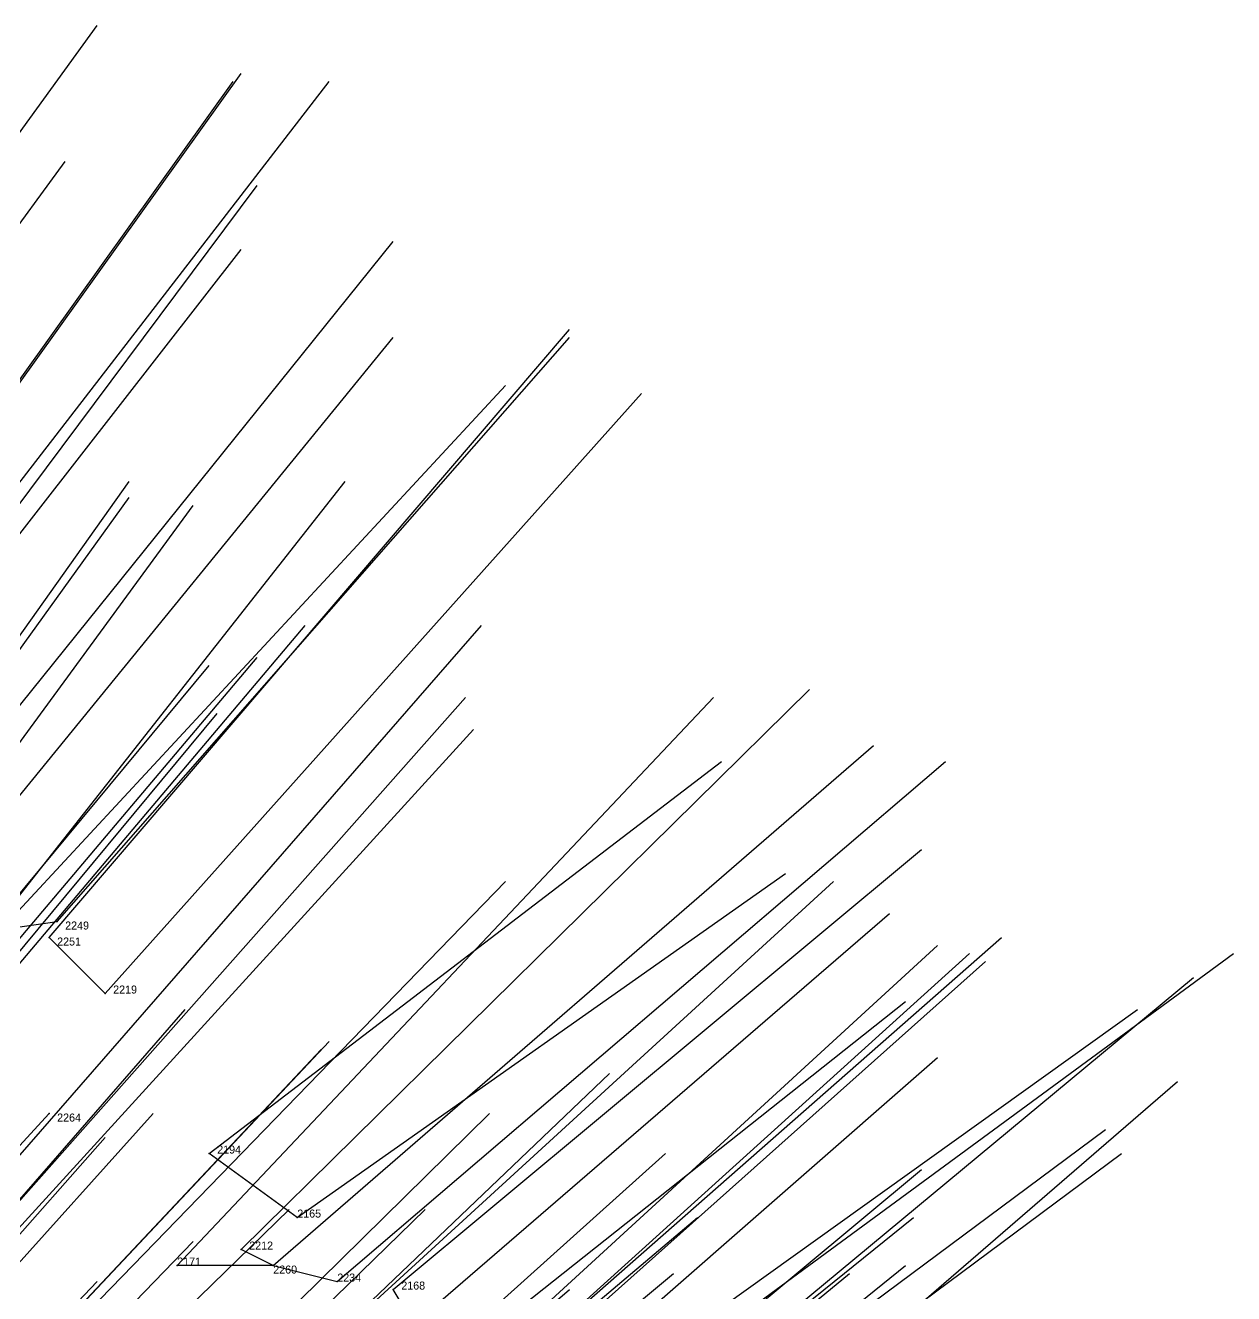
# Model space of a CAD drawing. Extents: x -0.5 to 0.59, y -0.5 to 0.58.
# Drawn here: x 0.311 to 0.462, y 0.3315 to 0.49 of the extents above; entities that cross this region are included whole.
import ezdxf

# ---------------------------------------------------------------- set-up
doc = ezdxf.new("R2010")
doc.units = 0
for name, color, linetype in [('Facilities', 3, 'CONTINUOUS'), ('Facilities_lines', 3, 'CONTINUOUS'), ('Normals', 1, 'CONTINUOUS'), ('Source_points', 5, 'CONTINUOUS'), ('Text', 3, 'CONTINUOUS')]:
    doc.layers.add(name, color=color, linetype=linetype)

msp = doc.modelspace()

# ---------------------------------------------------------------- linework, layer by layer
at = {"layer": 'Facilities', "color": 3}
for p in [(0.321, 0.369, -1.223), (0.314, 0.354, -1.25), (0.345, 0.341, -1.25), (0.342, 0.335, -1.196)]:
    msp.add_point(p, dxfattribs=at)
at = {"layer": 'Facilities_lines', "color": 3}
for p, q in [((0.308, 0.377, -1.25), (0.315, 0.378, -1.25)), ((0.321, 0.369, -1.223), (0.314, 0.376, -1.224)), ((0.345, 0.341, -1.25), (0.334, 0.349, -1.25)), ((0.342, 0.335, -1.196), (0.338, 0.337, -1.194)), ((0.342, 0.335, -1.196), (0.33, 0.335, -1.176)), ((0.342, 0.335, -1.196), (0.35, 0.333, -1.208)), ((0.363, 0.322, -1.25), (0.357, 0.332, -1.25))]:
    msp.add_line(p, q, dxfattribs=at)
at = {"layer": 'Normals', "color": 1}
for p, q in [((0.262, 0.41, -1.215), (0.32, 0.49, -1.202)), ((0.28, 0.403, -1.25), (0.338, 0.484, -1.254)), ((0.279, 0.402, -1.223), (0.337, 0.483, -1.212)), ((0.288, 0.404, -1.241), (0.349, 0.483, -1.241)), ((0.259, 0.395, -1.18), (0.316, 0.473, -1.156)), ((0.281, 0.391, -1.205), (0.34, 0.47, -1.187)), ((0.295, 0.386, -1.216), (0.357, 0.463, -1.201)), ((0.278, 0.385, -1.187), (0.338, 0.462, -1.165)), ((0.314, 0.376, -1.224), (0.379, 0.452, -1.219)), ((0.295, 0.375, -1.193), (0.357, 0.451, -1.175)), ((0.315, 0.378, -1.25), (0.379, 0.451, -1.274)), ((0.308, 0.377, -1.25), (0.371, 0.445, -1.288)), ((0.321, 0.369, -1.223), (0.388, 0.444, -1.228)), ((0.27, 0.357, -1.12), (0.324, 0.433, -1.083)), ((0.292, 0.358, -1.155), (0.351, 0.433, -1.125)), ((0.27, 0.356, -1.117), (0.324, 0.431, -1.079)), ((0.277, 0.355, -1.126), (0.332, 0.43, -1.089)), ((0.286, 0.344, -1.119), (0.346, 0.415, -1.082)), ((0.307, 0.345, -1.153), (0.368, 0.415, -1.118)), ((0.28, 0.34, -1.102), (0.34, 0.411, -1.064)), ((0.275, 0.339, -1.091), (0.334, 0.41, -1.053)), ((0.304, 0.336, -1.134), (0.366, 0.406, -1.097)), ((0.33, 0.335, -1.176), (0.397, 0.406, -1.155)), ((0.338, 0.337, -1.194), (0.409, 0.407, -1.18)), ((0.276, 0.333, -1.081), (0.335, 0.404, -1.043)), ((0.305, 0.334, -1.13), (0.367, 0.402, -1.092)), ((0.342, 0.335, -1.196), (0.417, 0.4, -1.19)), ((0.334, 0.349, -1.25), (0.398, 0.398, -1.31)), ((0.35, 0.333, -1.208), (0.426, 0.398, -1.206)), ((0.357, 0.332, -1.25), (0.423, 0.387, -1.302)), ((0.345, 0.341, -1.25), (0.406, 0.384, -1.317)), ((0.306, 0.316, -1.101), (0.371, 0.383, -1.063)), ((0.341, 0.318, -1.165), (0.412, 0.383, -1.138)), ((0.346, 0.316, -1.171), (0.419, 0.379, -1.147)), ((0.359, 0.311, -1.188), (0.433, 0.376, -1.173)), ((0.353, 0.309, -1.174), (0.425, 0.375, -1.152)), ((0.356, 0.308, -1.177), (0.429, 0.374, -1.16)), ((0.357, 0.307, -1.178), (0.431, 0.373, -1.163)), ((0.383, 0.316, -1.243), (0.462, 0.374, -1.265)), ((0.381, 0.308, -1.226), (0.457, 0.371, -1.243)), ((0.363, 0.322, -1.25), (0.421, 0.368, -1.317)), ((0.27, 0.297, -1.004), (0.331, 0.367, -0.967)), ((0.369, 0.309, -1.203), (0.45, 0.367, -1.207)), ((0.285, 0.295, -1.025), (0.349, 0.363, -0.989)), ((0.284, 0.294, -1.022), (0.348, 0.362, -0.986)), ((0.353, 0.298, -1.156), (0.425, 0.361, -1.127)), ((0.317, 0.295, -1.082), (0.384, 0.359, -1.045)), ((0.389, 0.301, -1.25), (0.455, 0.358, -1.299)), ((0.265, 0.285, -0.973), (0.327, 0.354, -0.936)), ((0.314, 0.354, -1.25), (0.28, 0.317, -1.163)), ((0.303, 0.289, -1.046), (0.369, 0.354, -1.01)), ((0.38, 0.303, -1.25), (0.446, 0.352, -1.307)), ((0.26, 0.282, -0.959), (0.321, 0.351, -0.921)), ((0.322, 0.287, -1.078), (0.391, 0.349, -1.041)), ((0.382, 0.3, -1.25), (0.448, 0.349, -1.307)), ((0.352, 0.288, -1.136), (0.423, 0.347, -1.099)), ((0.277, 0.277, -0.979), (0.344, 0.342, -0.942)), ((0.295, 0.278, -1.012), (0.361, 0.342, -0.975)), ((0.324, 0.281, -1.071), (0.395, 0.341, -1.035)), ((0.35, 0.283, -1.126), (0.422, 0.341, -1.088)), ((0.267, 0.271, -0.952), (0.332, 0.338, -0.914)), ((0.349, 0.277, -1.113), (0.421, 0.335, -1.076)), ((0.256, 0.266, -0.923), (0.32, 0.333, -0.885)), ((0.321, 0.275, -1.055), (0.392, 0.334, -1.018)), ((0.342, 0.275, -1.097), (0.414, 0.334, -1.06)), ((0.309, 0.272, -1.029), (0.379, 0.332, -0.992))]:
    msp.add_line(p, q, dxfattribs=at)
at = {"layer": 'Source_points', "color": 5}
for p in [(0.315, 0.378, -1.25), (0.314, 0.376, -1.224), (0.334, 0.349, -1.25), (0.338, 0.337, -1.194), (0.33, 0.335, -1.176), (0.35, 0.333, -1.208), (0.357, 0.332, -1.25)]:
    msp.add_point(p, dxfattribs=at)

# ---------------------------------------------------------------- texts
at = {"layer": 'Text', "color": 3}
for s, p in [('2249', (0.316, 0.377, -1.25)), ('2251', (0.315, 0.375, -1.224)), ('2219', (0.322, 0.369, -1.223)), ('2264', (0.315, 0.353, -1.25)), ('2194', (0.335, 0.349, -1.25)), ('2165', (0.345, 0.341, -1.25)), ('2212', (0.339, 0.337, -1.194)), ('2171', (0.33, 0.335, -1.176)), ('2260', (0.342, 0.334, -1.196)), ('2234', (0.35, 0.333, -1.208)), ('2168', (0.358, 0.332, -1.25))]:
    msp.add_text(s, height=0.001, dxfattribs=at).set_placement(p)

doc.saveas('drawing.dxf')
